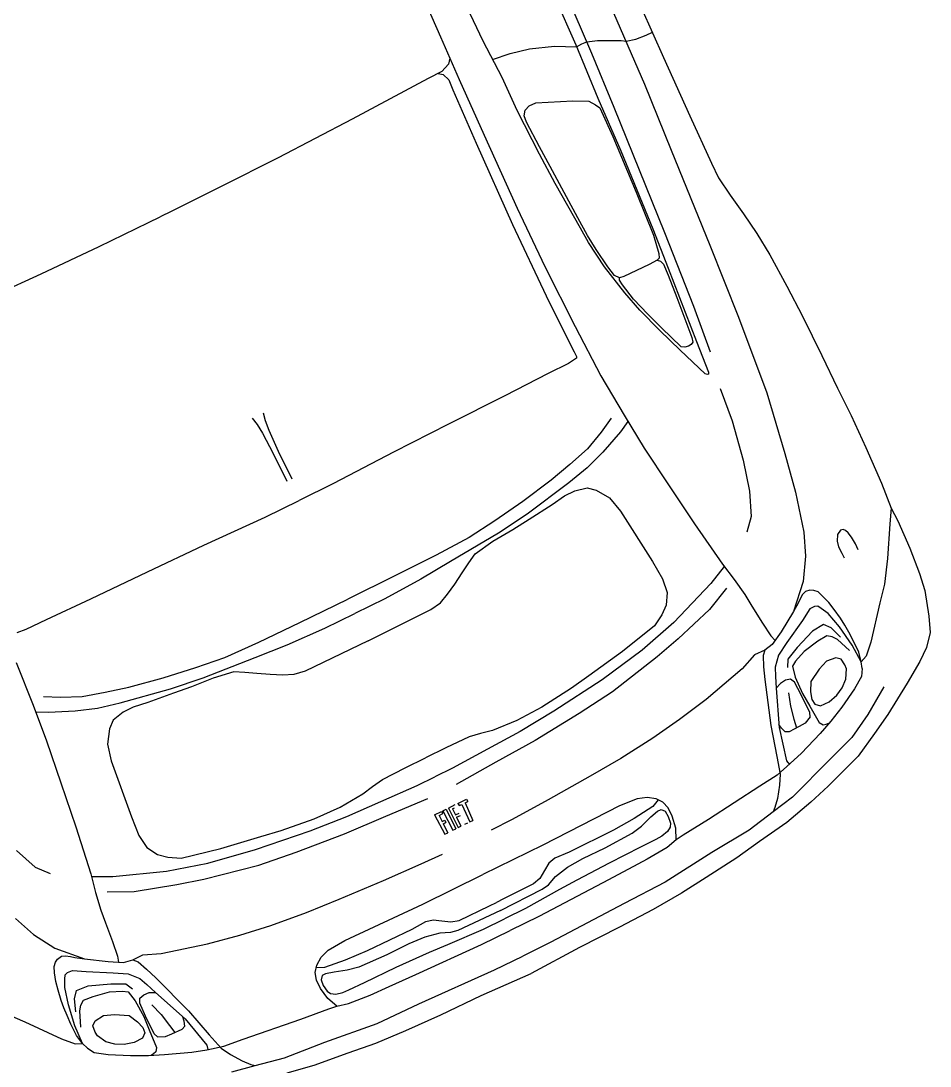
# Model space of a CAD drawing. Header units: millimetres. Extents: x 1754 to 2064, y 960 to 1845.
# Drawn here: x 1913.528 to 1914.902, y 1765.546 to 1767.126 of the extents above; entities that cross this region are included whole.
import ezdxf

# ---------------------------------------------------------------- set-up
doc = ezdxf.new("R2010")
doc.units = ezdxf.units.MM
doc.layers.add('STAFAZ', color=252, linetype='Continuous')

msp = doc.modelspace()

# ---------------------------------------------------------------- linework, layer by layer
at = {"layer": 'STAFAZ'}
for p, q in [((1914.1233, 1767.1917), (1914.1623, 1767.1018)), ((1914.3243, 1767.1863), (1914.3669, 1767.09)), ((1914.4023, 1767.1891), (1914.4709, 1767.0306)), ((1914.2272, 1767.0953), (1914.1976, 1767.1568)), ((1914.3643, 1767.1391), (1914.3909, 1767.0773)), ((1914.4662, 1767.1453), (1914.4998, 1767.071)), ((1914.4578, 1767.0984), (1914.4736, 1767.1047)), ((1914.4736, 1767.1047), (1914.4827, 1767.1088)), ((1914.1623, 1767.1018), (1914.1908, 1767.0376)), ((1914.2555, 1767.0403), (1914.2272, 1767.0953)), ((1914.2969, 1767.0838), (1914.3346, 1767.088)), ((1914.3346, 1767.088), (1914.3681, 1767.087)), ((1914.3669, 1767.09), (1914.4001, 1767.0094)), ((1914.3681, 1767.087), (1914.376, 1767.0912)), ((1914.376, 1767.0912), (1914.3835, 1767.0944)), ((1914.3835, 1767.0944), (1914.3998, 1767.0964)), ((1914.3998, 1767.0964), (1914.4206, 1767.0964)), ((1914.4206, 1767.0964), (1914.4356, 1767.0965)), ((1914.4356, 1767.0965), (1914.4429, 1767.0953)), ((1914.4429, 1767.0953), (1914.4578, 1767.0984)), ((1914.2413, 1767.0678), (1914.2676, 1767.0769)), ((1914.2676, 1767.0769), (1914.2969, 1767.0838)), ((1914.3909, 1767.0773), (1914.4245, 1766.9956)), ((1914.4998, 1767.071), (1914.5395, 1766.9826)), ((1914.1746, 1767.0605), (1914.1644, 1767.0494)), ((1914.1766, 1767.0697), (1914.1746, 1767.0605)), ((1914.1438, 1767.0389), (1914.029, 1766.9776)), ((1914.1644, 1767.0494), (1914.1438, 1767.0389)), ((1914.159, 1767.0467), (1914.1668, 1767.0453)), ((1914.1668, 1767.0453), (1914.1749, 1767.0371)), ((1914.2782, 1766.9908), (1914.2555, 1767.0403)), ((1914.1749, 1767.0371), (1914.1812, 1767.0217)), ((1914.1908, 1767.0376), (1914.2285, 1766.9534)), ((1914.4709, 1767.0306), (1914.5112, 1766.9306)), ((1914.1812, 1767.0217), (1914.2163, 1766.9414)), ((1914.4001, 1767.0094), (1914.4349, 1766.9296)), ((1914.2889, 1766.9828), (1914.2906, 1766.9913)), ((1914.2906, 1766.9913), (1914.2963, 1766.9975)), ((1914.2963, 1766.9975), (1914.3064, 1767.002)), ((1914.3064, 1767.002), (1914.3624, 1767.0052)), ((1914.3624, 1767.0052), (1914.3867, 1767.0047)), ((1914.3867, 1767.0047), (1914.3968, 1766.999)), ((1914.3968, 1766.999), (1914.4033, 1766.9945)), ((1914.4033, 1766.9945), (1914.4228, 1766.9513)), ((1914.4245, 1766.9956), (1914.5011, 1766.806)), ((1914.029, 1766.9776), (1913.9173, 1766.9193)), ((1914.3124, 1766.9246), (1914.2782, 1766.9908)), ((1914.2927, 1766.9728), (1914.2889, 1766.9828)), ((1914.5395, 1766.9826), (1914.5723, 1766.9108)), ((1914.3124, 1766.9355), (1914.2927, 1766.9728)), ((1914.2285, 1766.9534), (1914.2784, 1766.843)), ((1914.4228, 1766.9513), (1914.4583, 1766.8674)), ((1914.2163, 1766.9414), (1914.2712, 1766.8185)), ((1914.3281, 1766.9062), (1914.3124, 1766.9355)), ((1914.4349, 1766.9296), (1914.4833, 1766.8117)), ((1914.5112, 1766.9306), (1914.5695, 1766.787)), ((1913.9173, 1766.9193), (1913.8308, 1766.8755)), ((1914.336, 1766.8804), (1914.3124, 1766.9246)), ((1914.3529, 1766.8601), (1914.3281, 1766.9062)), ((1914.5723, 1766.9108), (1914.5829, 1766.8891)), ((1914.5829, 1766.8891), (1914.6003, 1766.8625)), ((1913.8308, 1766.8755), (1913.7565, 1766.8386)), ((1914.374, 1766.8128), (1914.336, 1766.8804)), ((1914.4583, 1766.8674), (1914.4843, 1766.8024)), ((1914.3702, 1766.8283), (1914.3529, 1766.8601)), ((1914.6003, 1766.8625), (1914.6205, 1766.8342)), ((1913.7565, 1766.8386), (1913.7389, 1766.83)), ((1914.2784, 1766.843), (1914.3201, 1766.7547)), ((1914.6205, 1766.8342), (1914.6408, 1766.8047)), ((1913.6467, 1766.7852), (1913.7214, 1766.8215)), ((1913.7214, 1766.8215), (1913.7389, 1766.83)), ((1914.2712, 1766.8185), (1914.3224, 1766.7106)), ((1914.3846, 1766.8017), (1914.3702, 1766.8283)), ((1914.3864, 1766.7909), (1914.374, 1766.8128)), ((1914.3976, 1766.7806), (1914.3846, 1766.8017)), ((1914.4833, 1766.8117), (1914.5064, 1766.7522)), ((1914.4843, 1766.8024), (1914.4926, 1766.7746)), ((1914.5011, 1766.806), (1914.5447, 1766.6947)), ((1914.6408, 1766.8047), (1914.6603, 1766.7727)), ((1914.4105, 1766.7541), (1914.3864, 1766.7909)), ((1914.5695, 1766.787), (1914.6127, 1766.6783)), ((1913.5591, 1766.7438), (1913.6467, 1766.7852)), ((1914.4154, 1766.7543), (1914.3976, 1766.7806)), ((1914.4926, 1766.7746), (1914.4931, 1766.7676)), ((1914.6603, 1766.7727), (1914.6861, 1766.7253)), ((1914.3201, 1766.7547), (1914.366, 1766.664)), ((1914.4254, 1766.7412), (1914.4154, 1766.7543)), ((1914.4777, 1766.758), (1914.4395, 1766.7399)), ((1914.4899, 1766.7646), (1914.4777, 1766.758)), ((1914.4931, 1766.7676), (1914.4899, 1766.7646)), ((1914.4899, 1766.7646), (1914.4951, 1766.763)), ((1914.4951, 1766.763), (1914.4998, 1766.7583)), ((1914.4998, 1766.7583), (1914.5068, 1766.7415)), ((1913.4446, 1766.6911), (1913.5591, 1766.7438)), ((1914.4409, 1766.7151), (1914.4105, 1766.7541)), ((1914.4331, 1766.7375), (1914.4254, 1766.7412)), ((1914.4395, 1766.7399), (1914.4331, 1766.7375)), ((1914.5064, 1766.7522), (1914.5493, 1766.6416)), ((1914.5068, 1766.7415), (1914.5195, 1766.7082)), ((1914.4332, 1766.734), (1914.4331, 1766.7375)), ((1914.4377, 1766.727), (1914.4332, 1766.734)), ((1914.4541, 1766.7053), (1914.4377, 1766.727)), ((1914.6861, 1766.7253), (1914.7094, 1766.6798)), ((1914.3224, 1766.7106), (1914.3524, 1766.6496)), ((1914.464, 1766.689), (1914.4409, 1766.7151)), ((1914.5195, 1766.7082), (1914.5426, 1766.6474)), ((1914.4761, 1766.6828), (1914.4541, 1766.7053)), ((1914.5447, 1766.6947), (1914.5703, 1766.626)), ((1914.494, 1766.6581), (1914.464, 1766.689)), ((1914.4966, 1766.6619), (1914.4761, 1766.6828)), ((1914.6127, 1766.6783), (1914.6559, 1766.5636)), ((1914.7094, 1766.6798), (1914.7389, 1766.6204)), ((1914.366, 1766.664), (1914.4051, 1766.5895)), ((1914.5264, 1766.6336), (1914.4966, 1766.6619)), ((1914.3524, 1766.6496), (1914.3647, 1766.6259)), ((1914.5246, 1766.6282), (1914.494, 1766.6581)), ((1914.5426, 1766.6474), (1914.5439, 1766.6402)), ((1914.5625, 1766.5927), (1914.5246, 1766.6282)), ((1914.5316, 1766.6328), (1914.5264, 1766.6336)), ((1914.5373, 1766.6346), (1914.5316, 1766.6328)), ((1914.5412, 1766.637), (1914.5373, 1766.6346)), ((1914.5439, 1766.6402), (1914.5412, 1766.637)), ((1914.5493, 1766.6416), (1914.5674, 1766.5952)), ((1914.3681, 1766.6162), (1914.3559, 1766.6083)), ((1914.3647, 1766.6259), (1914.3683, 1766.619)), ((1914.3683, 1766.619), (1914.3681, 1766.6162)), ((1914.7389, 1766.6204), (1914.7626, 1766.571)), ((1914.3559, 1766.6083), (1914.3254, 1766.593)), ((1914.3254, 1766.593), (1914.2597, 1766.5592)), ((1914.4051, 1766.5895), (1914.4402, 1766.5299)), ((1914.5659, 1766.5914), (1914.5625, 1766.5927)), ((1914.5675, 1766.5923), (1914.5659, 1766.5914)), ((1914.5674, 1766.5952), (1914.5675, 1766.5923)), ((1914.585, 1766.5702), (1914.6035, 1766.5213)), ((1914.7626, 1766.571), (1914.7832, 1766.5294)), ((1914.2597, 1766.5592), (1914.1747, 1766.5164)), ((1914.6559, 1766.5636), (1914.683, 1766.4722)), ((1913.8946, 1766.5338), (1913.8973, 1766.5218)), ((1913.8778, 1766.5256), (1913.8856, 1766.5161)), ((1913.8973, 1766.5218), (1913.9029, 1766.5074)), ((1914.4204, 1766.5254), (1914.4054, 1766.5042)), ((1914.4458, 1766.5207), (1914.4345, 1766.5047)), ((1914.4402, 1766.5299), (1914.4704, 1766.4804)), ((1914.6035, 1766.5213), (1914.6199, 1766.4623)), ((1914.7832, 1766.5294), (1914.8056, 1766.4813)), ((1913.8856, 1766.5161), (1913.8935, 1766.5028)), ((1913.8935, 1766.5028), (1913.9095, 1766.4721)), ((1913.9029, 1766.5074), (1913.9174, 1766.4759)), ((1914.1747, 1766.5164), (1914.0913, 1766.474)), ((1914.4054, 1766.5042), (1914.3845, 1766.4792)), ((1914.4345, 1766.5047), (1914.408, 1766.4743)), ((1913.9095, 1766.4721), (1913.9301, 1766.4301)), ((1913.9174, 1766.4759), (1913.9379, 1766.434)), ((1914.0913, 1766.474), (1914.0009, 1766.4267)), ((1914.3845, 1766.4792), (1914.3579, 1766.4555)), ((1914.408, 1766.4743), (1914.3842, 1766.4503)), ((1914.4704, 1766.4804), (1914.5073, 1766.4249)), ((1914.683, 1766.4722), (1914.6989, 1766.4135)), ((1914.8056, 1766.4813), (1914.8288, 1766.4271)), ((1914.3579, 1766.4555), (1914.3299, 1766.432)), ((1914.6199, 1766.4623), (1914.6296, 1766.415)), ((1914.3842, 1766.4503), (1914.3567, 1766.4277)), ((1914.0009, 1766.4267), (1913.9491, 1766.4013)), ((1914.3299, 1766.432), (1914.2872, 1766.3998)), ((1914.3567, 1766.4277), (1914.2936, 1766.3804)), ((1914.5073, 1766.4249), (1914.5462, 1766.366)), ((1914.8288, 1766.4271), (1914.8435, 1766.3894)), ((1914.3311, 1766.3952), (1914.35, 1766.4081)), ((1914.35, 1766.4081), (1914.3654, 1766.4157)), ((1914.3654, 1766.4157), (1914.384, 1766.42)), ((1914.384, 1766.42), (1914.398, 1766.4165)), ((1914.398, 1766.4165), (1914.4181, 1766.4049)), ((1914.6296, 1766.415), (1914.632, 1766.3771)), ((1914.6989, 1766.4135), (1914.7116, 1766.3534)), ((1913.8973, 1766.3759), (1913.9491, 1766.4013)), ((1914.2872, 1766.3998), (1914.2445, 1766.3702)), ((1914.2963, 1766.373), (1914.3311, 1766.3952)), ((1914.4181, 1766.4049), (1914.4348, 1766.3848)), ((1913.8046, 1766.3334), (1913.8973, 1766.3759)), ((1914.2936, 1766.3804), (1914.25, 1766.3518)), ((1914.4348, 1766.3848), (1914.4828, 1766.3089)), ((1914.632, 1766.3771), (1914.6257, 1766.3533)), ((1914.8435, 1766.3894), (1914.8414, 1766.3657)), ((1914.8435, 1766.3894), (1914.8535, 1766.3706)), ((1914.2445, 1766.3702), (1914.2057, 1766.345)), ((1914.2717, 1766.3574), (1914.2963, 1766.373)), ((1914.5462, 1766.366), (1914.5886, 1766.3046)), ((1914.8414, 1766.3657), (1914.8379, 1766.3133)), ((1914.8535, 1766.3706), (1914.8721, 1766.329)), ((1914.2057, 1766.345), (1914.1562, 1766.3183)), ((1914.25, 1766.3518), (1914.1776, 1766.3087)), ((1914.2415, 1766.3394), (1914.2717, 1766.3574)), ((1914.7116, 1766.3534), (1914.714, 1766.3167)), ((1914.7628, 1766.3496), (1914.7622, 1766.3398)), ((1914.7669, 1766.3561), (1914.7628, 1766.3496)), ((1914.7713, 1766.357), (1914.7669, 1766.3561)), ((1914.7748, 1766.3556), (1914.7713, 1766.357)), ((1914.7787, 1766.3524), (1914.7748, 1766.3556)), ((1914.7838, 1766.3457), (1914.7787, 1766.3524)), ((1914.7899, 1766.3358), (1914.7838, 1766.3457)), ((1913.7199, 1766.2935), (1913.8046, 1766.3334)), ((1914.2148, 1766.3207), (1914.2415, 1766.3394)), ((1914.7622, 1766.3398), (1914.7643, 1766.3312)), ((1914.7643, 1766.3312), (1914.7691, 1766.3213)), ((1914.7937, 1766.3267), (1914.7899, 1766.3358)), ((1914.8721, 1766.329), (1914.8866, 1766.2908)), ((1914.1562, 1766.3183), (1914.0946, 1766.2875)), ((1914.2052, 1766.3069), (1914.2148, 1766.3207)), ((1914.714, 1766.3167), (1914.7107, 1766.2788)), ((1914.7691, 1766.3213), (1914.7726, 1766.3144)), ((1914.8379, 1766.3133), (1914.8335, 1766.2746)), ((1914.1776, 1766.3087), (1914.1329, 1766.282)), ((1914.1955, 1766.2918), (1914.2052, 1766.3069)), ((1914.4828, 1766.3089), (1914.498, 1766.2826)), ((1914.5912, 1766.3013), (1914.5712, 1766.2757)), ((1914.5886, 1766.3046), (1914.6063, 1766.2817)), ((1913.6341, 1766.2525), (1913.7199, 1766.2935)), ((1914.0946, 1766.2875), (1914.0223, 1766.2521)), ((1914.1329, 1766.282), (1914.0785, 1766.2525)), ((1914.1844, 1766.2748), (1914.1955, 1766.2918)), ((1914.498, 1766.2826), (1914.5049, 1766.2621)), ((1914.6063, 1766.2817), (1914.6225, 1766.2592)), ((1914.8866, 1766.2908), (1914.8943, 1766.265)), ((1914.1732, 1766.2594), (1914.1844, 1766.2748)), ((1914.5712, 1766.2757), (1914.5151, 1766.2169)), ((1914.5949, 1766.2685), (1914.5692, 1766.2364)), ((1914.7107, 1766.2788), (1914.6958, 1766.2335)), ((1914.7209, 1766.2653), (1914.714, 1766.2635)), ((1914.7266, 1766.2648), (1914.7209, 1766.2653)), ((1914.7331, 1766.2629), (1914.7266, 1766.2648)), ((1914.8335, 1766.2746), (1914.8264, 1766.2466)), ((1914.8943, 1766.265), (1914.9008, 1766.2262)), ((1913.5672, 1766.2213), (1913.6341, 1766.2525)), ((1913.9499, 1766.2166), (1914.0223, 1766.2521)), ((1914.0785, 1766.2525), (1914.033, 1766.2302)), ((1914.1624, 1766.2466), (1914.1732, 1766.2594)), ((1914.5049, 1766.2621), (1914.5036, 1766.2428)), ((1914.6225, 1766.2592), (1914.6332, 1766.2416)), ((1914.7062, 1766.2525), (1914.703, 1766.2461)), ((1914.7098, 1766.259), (1914.7062, 1766.2525)), ((1914.714, 1766.2635), (1914.7098, 1766.259)), ((1914.7402, 1766.2562), (1914.7331, 1766.2629)), ((1914.7493, 1766.2469), (1914.7402, 1766.2562)), ((1914.0531, 1766.1891), (1914.1477, 1766.2362)), ((1914.1477, 1766.2362), (1914.1624, 1766.2466)), ((1914.5036, 1766.2428), (1914.4973, 1766.2281)), ((1914.5692, 1766.2364), (1914.5218, 1766.1919)), ((1914.6332, 1766.2416), (1914.649, 1766.2159)), ((1914.6958, 1766.2335), (1914.6772, 1766.2024)), ((1914.703, 1766.2461), (1914.6958, 1766.2335)), ((1914.7209, 1766.2371), (1914.7094, 1766.2197)), ((1914.7276, 1766.241), (1914.7209, 1766.2371)), ((1914.7328, 1766.2415), (1914.7276, 1766.241)), ((1914.7381, 1766.238), (1914.7328, 1766.2415)), ((1914.7482, 1766.2303), (1914.7381, 1766.238)), ((1914.7576, 1766.2361), (1914.7493, 1766.2469)), ((1914.7671, 1766.223), (1914.7576, 1766.2361)), ((1914.8264, 1766.2466), (1914.8129, 1766.1868)), ((1913.5363, 1766.2066), (1913.5672, 1766.2213)), ((1913.9875, 1766.2079), (1914.033, 1766.2302)), ((1914.4973, 1766.2281), (1914.486, 1766.2114)), ((1914.7094, 1766.2197), (1914.6859, 1766.1863)), ((1914.7657, 1766.21), (1914.7482, 1766.2303)), ((1914.7734, 1766.2128), (1914.7671, 1766.223)), ((1914.9008, 1766.2262), (1914.9025, 1766.2014)), ((1913.5226, 1766.2017), (1913.5363, 1766.2066)), ((1913.8879, 1766.1868), (1913.9499, 1766.2166)), ((1913.9308, 1766.183), (1913.9875, 1766.2079)), ((1914.486, 1766.2114), (1914.4377, 1766.1726)), ((1914.5151, 1766.2169), (1914.4672, 1766.1747)), ((1914.649, 1766.2159), (1914.6619, 1766.1966)), ((1914.6772, 1766.2024), (1914.664, 1766.1832)), ((1914.7247, 1766.2037), (1914.7015, 1766.1789)), ((1914.7413, 1766.2137), (1914.7247, 1766.2037)), ((1914.7528, 1766.2086), (1914.7413, 1766.2137)), ((1914.767, 1766.1947), (1914.7528, 1766.2086)), ((1914.7848, 1766.1826), (1914.7657, 1766.21)), ((1914.7796, 1766.2018), (1914.7734, 1766.2128)), ((1914.7862, 1766.1893), (1914.7796, 1766.2018)), ((1914.9025, 1766.2014), (1914.8971, 1766.1791)), ((1913.8364, 1766.164), (1913.8879, 1766.1868)), ((1914.0531, 1766.1891), (1913.9581, 1766.1432)), ((1914.5218, 1766.1919), (1914.4899, 1766.1646)), ((1914.6619, 1766.1966), (1914.6684, 1766.1895)), ((1914.6859, 1766.1863), (1914.6734, 1766.1673)), ((1914.7326, 1766.1883), (1914.7121, 1766.1727)), ((1914.7464, 1766.1964), (1914.7326, 1766.1883)), ((1914.7547, 1766.195), (1914.7464, 1766.1964)), ((1914.7625, 1766.1908), (1914.7547, 1766.195)), ((1914.7808, 1766.1744), (1914.7625, 1766.1908)), ((1914.7947, 1766.1719), (1914.7862, 1766.1893)), ((1914.8129, 1766.1868), (1914.8057, 1766.1658)), ((1913.8824, 1766.1639), (1913.9308, 1766.183)), ((1914.4377, 1766.1726), (1914.3865, 1766.1359)), ((1914.4672, 1766.1747), (1914.4069, 1766.1302)), ((1914.6526, 1766.1748), (1914.6372, 1766.1676)), ((1914.6526, 1766.1748), (1914.65, 1766.1666)), ((1914.664, 1766.1832), (1914.6526, 1766.1748)), ((1914.7015, 1766.1789), (1914.6875, 1766.1611)), ((1914.7121, 1766.1727), (1914.699, 1766.1581)), ((1914.7985, 1766.1573), (1914.7848, 1766.1826)), ((1914.7985, 1766.1573), (1914.7947, 1766.1719)), ((1914.8971, 1766.1791), (1914.8868, 1766.1578)), ((1913.521, 1766.1561), (1913.5467, 1766.0918)), ((1913.7928, 1766.1487), (1913.8364, 1766.164)), ((1913.804, 1766.1331), (1913.8824, 1766.1639)), ((1914.4899, 1766.1646), (1914.4224, 1766.112)), ((1914.6372, 1766.1676), (1914.6183, 1766.1466)), ((1914.65, 1766.1666), (1914.6509, 1766.1495)), ((1914.6734, 1766.1673), (1914.6684, 1766.1491)), ((1914.6875, 1766.1611), (1914.6871, 1766.1485)), ((1914.699, 1766.1581), (1914.6947, 1766.1505)), ((1914.7458, 1766.158), (1914.7346, 1766.1462)), ((1914.7598, 1766.1632), (1914.7458, 1766.158)), ((1914.7683, 1766.1614), (1914.7598, 1766.1632)), ((1914.7736, 1766.1525), (1914.7683, 1766.1614)), ((1914.8057, 1766.1658), (1914.7985, 1766.1573)), ((1914.7998, 1766.147), (1914.7985, 1766.1573)), ((1914.8868, 1766.1578), (1914.8678, 1766.1248)), ((1913.7433, 1766.1331), (1913.7928, 1766.1487)), ((1913.8501, 1766.142), (1913.8189, 1766.1323)), ((1913.8668, 1766.141), (1913.8501, 1766.142)), ((1913.8847, 1766.1395), (1913.8668, 1766.141)), ((1913.905, 1766.1379), (1913.8847, 1766.1395)), ((1913.9581, 1766.1432), (1913.9408, 1766.1379)), ((1914.6183, 1766.1466), (1914.564, 1766.1005)), ((1914.6509, 1766.1495), (1914.6525, 1766.1304)), ((1914.6684, 1766.1491), (1914.6688, 1766.135)), ((1914.6947, 1766.1505), (1914.6988, 1766.1339)), ((1914.7346, 1766.1462), (1914.7223, 1766.1274)), ((1914.776, 1766.1467), (1914.7736, 1766.1525)), ((1914.775, 1766.1311), (1914.776, 1766.1467)), ((1914.7998, 1766.147), (1914.7987, 1766.1352)), ((1913.6916, 1766.1191), (1913.7433, 1766.1331)), ((1913.7546, 1766.1162), (1913.804, 1766.1331)), ((1913.8189, 1766.1323), (1913.7862, 1766.1194)), ((1913.924, 1766.1372), (1913.905, 1766.1379)), ((1913.9408, 1766.1379), (1913.924, 1766.1372)), ((1914.4069, 1766.1302), (1914.3337, 1766.0824)), ((1914.3865, 1766.1359), (1914.3605, 1766.1173)), ((1914.6525, 1766.1304), (1914.6616, 1766.0612)), ((1914.6688, 1766.135), (1914.6701, 1766.1173)), ((1914.6763, 1766.1247), (1914.6701, 1766.1173)), ((1914.684, 1766.1293), (1914.6763, 1766.1247)), ((1914.6917, 1766.1308), (1914.684, 1766.1293)), ((1914.6975, 1766.1264), (1914.6917, 1766.1308)), ((1914.7077, 1766.1074), (1914.6975, 1766.1264)), ((1914.6988, 1766.1339), (1914.7099, 1766.1093)), ((1914.7223, 1766.1274), (1914.7219, 1766.1117)), ((1914.7696, 1766.118), (1914.775, 1766.1311)), ((1914.7987, 1766.1352), (1914.788, 1766.1163)), ((1914.8678, 1766.1248), (1914.8384, 1766.0774)), ((1913.6209, 1766.1049), (1913.6558, 1766.1114)), ((1913.6558, 1766.1114), (1913.6916, 1766.1191)), ((1913.6786, 1766.0953), (1913.7546, 1766.1162)), ((1913.7588, 1766.1096), (1913.72, 1766.0956)), ((1913.7862, 1766.1194), (1913.7588, 1766.1096)), ((1914.3605, 1766.1173), (1914.3159, 1766.0887)), ((1914.4224, 1766.112), (1914.3723, 1766.0793)), ((1914.6701, 1766.1173), (1914.6745, 1766.0578)), ((1914.6885, 1766.1103), (1914.6914, 1766.09)), ((1914.7208, 1766.0806), (1914.7077, 1766.1074)), ((1914.7099, 1766.1093), (1914.7208, 1766.0901)), ((1914.7219, 1766.1117), (1914.724, 1766.1001)), ((1914.7499, 1766.0968), (1914.7615, 1766.1066)), ((1914.7615, 1766.1066), (1914.7696, 1766.118)), ((1914.788, 1766.1163), (1914.7689, 1766.0889)), ((1914.8328, 1766.1193), (1914.8086, 1766.0774)), ((1913.5467, 1766.0918), (1913.5673, 1766.0377)), ((1913.5624, 1766.1048), (1913.5883, 1766.1037)), ((1913.5883, 1766.1037), (1913.6209, 1766.1049)), ((1913.644, 1766.0874), (1913.6786, 1766.0953)), ((1913.72, 1766.0956), (1913.6982, 1766.0886)), ((1914.564, 1766.1005), (1914.5239, 1766.0698)), ((1914.724, 1766.1001), (1914.7283, 1766.093)), ((1914.7283, 1766.093), (1914.7371, 1766.0908)), ((1914.7371, 1766.0908), (1914.7499, 1766.0968)), ((1913.5505, 1766.0818), (1913.5701, 1766.081)), ((1913.5701, 1766.081), (1913.6104, 1766.0833)), ((1913.6104, 1766.0833), (1913.644, 1766.0874)), ((1913.6828, 1766.081), (1913.668, 1766.069)), ((1913.6982, 1766.0886), (1913.6828, 1766.081)), ((1914.3159, 1766.0887), (1914.2781, 1766.0685)), ((1914.3337, 1766.0824), (1914.283, 1766.0517)), ((1914.3723, 1766.0793), (1914.3057, 1766.0385)), ((1914.6914, 1766.09), (1914.6966, 1766.0703)), ((1914.7208, 1766.0901), (1914.7349, 1766.0653)), ((1914.7214, 1766.0742), (1914.7208, 1766.0806)), ((1914.7689, 1766.0889), (1914.7523, 1766.0676)), ((1914.8086, 1766.0774), (1914.7841, 1766.0429)), ((1914.8384, 1766.0774), (1914.8187, 1766.0487)), ((1913.668, 1766.069), (1913.6621, 1766.0558)), ((1914.2781, 1766.0685), (1914.2409, 1766.0535)), ((1914.5239, 1766.0698), (1914.4833, 1766.0417)), ((1914.6616, 1766.0612), (1914.671, 1766.0141)), ((1914.6781, 1766.0569), (1914.6741, 1766.0625)), ((1914.7048, 1766.0597), (1914.6894, 1766.0515)), ((1914.6966, 1766.0703), (1914.7005, 1766.0574)), ((1914.7138, 1766.0647), (1914.7048, 1766.0597)), ((1914.7214, 1766.0742), (1914.7138, 1766.0647)), ((1914.7349, 1766.0653), (1914.7411, 1766.0621)), ((1914.7523, 1766.0676), (1914.7361, 1766.0489)), ((1914.7411, 1766.0621), (1914.7453, 1766.0631)), ((1914.7453, 1766.0631), (1914.7494, 1766.0643)), ((1913.6621, 1766.0558), (1913.659, 1766.0328)), ((1914.2058, 1766.0436), (1914.1706, 1766.0272)), ((1914.223, 1766.0489), (1914.2058, 1766.0436)), ((1914.2409, 1766.0535), (1914.223, 1766.0489)), ((1914.283, 1766.0517), (1914.2336, 1766.025)), ((1914.6745, 1766.0578), (1914.6855, 1766.0074)), ((1914.6833, 1766.0514), (1914.6781, 1766.0569)), ((1914.6894, 1766.0515), (1914.6833, 1766.0514)), ((1914.7361, 1766.0489), (1914.708, 1766.0191)), ((1914.8187, 1766.0487), (1914.7938, 1766.0147)), ((1913.5673, 1766.0377), (1913.5886, 1765.9745)), ((1913.659, 1766.0328), (1913.6647, 1766.0073)), ((1914.3057, 1766.0385), (1914.2464, 1766.0053)), ((1914.4833, 1766.0417), (1914.4351, 1766.011)), ((1914.7841, 1766.0429), (1914.7513, 1766.01)), ((1914.1092, 1765.9971), (1914.1399, 1766.0121)), ((1914.1706, 1766.0272), (1914.1399, 1766.0121)), ((1914.2336, 1766.025), (1914.1809, 1765.9964)), ((1914.671, 1766.0141), (1914.6759, 1765.9874)), ((1914.708, 1766.0191), (1914.6912, 1766.0033)), ((1914.7938, 1766.0147), (1914.773, 1765.994)), ((1913.6647, 1766.0073), (1913.6953, 1765.9229)), ((1914.0747, 1765.9793), (1914.1092, 1765.9971)), ((1914.1809, 1765.9964), (1914.1541, 1765.9832)), ((1914.2464, 1766.0053), (1914.1864, 1765.9718)), ((1914.4351, 1766.011), (1914.3887, 1765.9843)), ((1914.6912, 1766.0033), (1914.6712, 1765.9859)), ((1914.6855, 1766.0074), (1914.69, 1766.0022)), ((1914.7513, 1766.01), (1914.6943, 1765.9527)), ((1914.1272, 1765.9701), (1914.1541, 1765.9832)), ((1914.3887, 1765.9843), (1914.3253, 1765.9487)), ((1914.6712, 1765.9859), (1914.645, 1765.9695)), ((1914.6759, 1765.9874), (1914.675, 1765.9706)), ((1914.773, 1765.994), (1914.7484, 1765.9692)), ((1913.5886, 1765.9745), (1913.6113, 1765.9077)), ((1914.0454, 1765.9576), (1914.0599, 1765.9689)), ((1914.0599, 1765.9689), (1914.0747, 1765.9793)), ((1914.0723, 1765.9459), (1914.1272, 1765.9701)), ((1914.645, 1765.9695), (1914.5677, 1765.9189)), ((1914.675, 1765.9706), (1914.6718, 1765.9505)), ((1914.7484, 1765.9692), (1914.722, 1765.945)), ((1914.0107, 1765.9374), (1914.0454, 1765.9576)), ((1914.08, 1765.9238), (1914.1433, 1765.9507)), ((1914.1888, 1765.9433), (1914.2019, 1765.9497)), ((1914.2019, 1765.9497), (1914.2036, 1765.9462)), ((1914.3253, 1765.9487), (1914.2707, 1765.9191)), ((1914.4598, 1765.9502), (1914.4332, 1765.9395)), ((1914.4747, 1765.9521), (1914.4598, 1765.9502)), ((1914.4884, 1765.9499), (1914.4747, 1765.9521)), ((1914.4987, 1765.9452), (1914.4884, 1765.9499)), ((1914.6943, 1765.9527), (1914.6655, 1765.9307)), ((1914.6718, 1765.9505), (1914.6679, 1765.9368)), ((1913.9715, 1765.9199), (1914.0107, 1765.9374)), ((1914.0209, 1765.9233), (1914.0723, 1765.9459)), ((1914.1661, 1765.9321), (1914.1713, 1765.9346)), ((1914.1713, 1765.9346), (1914.1858, 1765.9049)), ((1914.1744, 1765.9361), (1914.1849, 1765.9413)), ((1914.1744, 1765.9361), (1914.1893, 1765.9066)), ((1914.1806, 1765.9349), (1914.1836, 1765.9363)), ((1914.1806, 1765.9349), (1914.1851, 1765.9257)), ((1914.1888, 1765.9433), (1914.1905, 1765.9398)), ((1914.1905, 1765.9398), (1914.1946, 1765.9417)), ((1914.1946, 1765.9417), (1914.2069, 1765.9152)), ((1914.1996, 1765.9442), (1914.2036, 1765.9462)), ((1914.1996, 1765.9442), (1914.2115, 1765.9175)), ((1914.4332, 1765.9395), (1914.3171, 1765.88)), ((1914.4835, 1765.9386), (1914.4552, 1765.9205)), ((1914.4917, 1765.9484), (1914.4835, 1765.9386)), ((1914.4906, 1765.9317), (1914.4961, 1765.934)), ((1914.4961, 1765.934), (1914.502, 1765.9313)), ((1914.5066, 1765.9367), (1914.4987, 1765.9452)), ((1914.5128, 1765.924), (1914.5066, 1765.9367)), ((1914.6679, 1765.9368), (1914.6655, 1765.9307)), ((1914.722, 1765.945), (1914.6858, 1765.9142)), ((1913.6953, 1765.9229), (1913.7068, 1765.8947)), ((1913.9216, 1765.9021), (1913.9715, 1765.9199)), ((1913.9656, 1765.9019), (1914.0209, 1765.9233)), ((1914.0175, 1765.8972), (1914.08, 1765.9238)), ((1914.1534, 1765.9259), (1914.1642, 1765.9312)), ((1914.1534, 1765.9259), (1914.1691, 1765.8967)), ((1914.1606, 1765.9251), (1914.1659, 1765.9277)), ((1914.1606, 1765.9251), (1914.1651, 1765.9159)), ((1914.1642, 1765.9312), (1914.1659, 1765.9277)), ((1914.1651, 1765.9159), (1914.1689, 1765.9177)), ((1914.1661, 1765.9321), (1914.1813, 1765.9026)), ((1914.1689, 1765.9177), (1914.1706, 1765.9142)), ((1914.1851, 1765.9257), (1914.1907, 1765.9284)), ((1914.1868, 1765.9222), (1914.1926, 1765.925)), ((1914.1868, 1765.9222), (1914.1935, 1765.9086)), ((1914.2069, 1765.9152), (1914.2115, 1765.9175)), ((1914.2707, 1765.9191), (1914.2391, 1765.9025)), ((1914.4552, 1765.9205), (1914.4241, 1765.9029)), ((1914.4662, 1765.909), (1914.4805, 1765.9227)), ((1914.4805, 1765.9227), (1914.4906, 1765.9317)), ((1914.502, 1765.9313), (1914.5068, 1765.9233)), ((1914.5068, 1765.9233), (1914.5099, 1765.9134)), ((1914.518, 1765.9058), (1914.5128, 1765.924)), ((1914.5677, 1765.9189), (1914.5293, 1765.8954)), ((1914.6655, 1765.9307), (1914.6288, 1765.9027)), ((1913.6113, 1765.9077), (1913.6339, 1765.8366)), ((1913.883, 1765.8733), (1913.9656, 1765.9019)), ((1913.891, 1765.893), (1913.9216, 1765.9021)), ((1914.1668, 1765.9124), (1914.1706, 1765.9142)), ((1914.1668, 1765.9124), (1914.1735, 1765.8988)), ((1914.1813, 1765.9026), (1914.1858, 1765.9049)), ((1914.1893, 1765.9066), (1914.1935, 1765.9086)), ((1914.1995, 1765.9116), (1914.2038, 1765.9137)), ((1914.4241, 1765.9029), (1914.3569, 1765.8694)), ((1914.452, 1765.8981), (1914.4662, 1765.909)), ((1914.5094, 1765.9073), (1914.5056, 1765.9005)), ((1914.5099, 1765.9134), (1914.5094, 1765.9073)), ((1914.5187, 1765.8879), (1914.518, 1765.9058)), ((1914.6288, 1765.9027), (1914.5728, 1765.869)), ((1914.6858, 1765.9142), (1914.6445, 1765.8856)), ((1913.7068, 1765.8947), (1913.7187, 1765.8767)), ((1913.8306, 1765.875), (1913.891, 1765.893)), ((1913.9444, 1765.8695), (1914.0175, 1765.8972)), ((1914.1691, 1765.8967), (1914.1735, 1765.8988)), ((1914.4112, 1765.8761), (1914.452, 1765.8981)), ((1914.488, 1765.8888), (1914.4647, 1765.8771)), ((1914.497, 1765.8936), (1914.488, 1765.8888)), ((1914.5056, 1765.9005), (1914.497, 1765.8936)), ((1914.5187, 1765.8879), (1914.5049, 1765.8767)), ((1914.5293, 1765.8954), (1914.5187, 1765.8879)), ((1914.6445, 1765.8856), (1914.6104, 1765.8607)), ((1913.5215, 1765.8718), (1913.55, 1765.8466)), ((1913.7187, 1765.8767), (1913.7348, 1765.8659)), ((1913.7704, 1765.8606), (1913.8306, 1765.875)), ((1913.8109, 1765.853), (1913.883, 1765.8733)), ((1913.8879, 1765.85), (1913.9444, 1765.8695)), ((1914.3171, 1765.88), (1914.2265, 1765.8355)), ((1914.3776, 1765.8597), (1914.4112, 1765.8761)), ((1914.4647, 1765.8771), (1914.4173, 1765.8531)), ((1914.5049, 1765.8767), (1914.4748, 1765.8588)), ((1913.7348, 1765.8659), (1913.7502, 1765.8619)), ((1913.7502, 1765.8619), (1913.7704, 1765.8606)), ((1914.1333, 1765.8518), (1914.1658, 1765.8665)), ((1914.3353, 1765.8603), (1914.3264, 1765.8527)), ((1914.3569, 1765.8694), (1914.3353, 1765.8603)), ((1914.3547, 1765.847), (1914.3776, 1765.8597)), ((1914.4748, 1765.8588), (1914.4468, 1765.8439)), ((1914.5728, 1765.869), (1914.502, 1765.8241)), ((1914.6104, 1765.8607), (1914.5641, 1765.8313)), ((1913.55, 1765.8466), (1913.5727, 1765.8371)), ((1913.6673, 1765.8326), (1913.7482, 1765.8409)), ((1913.7482, 1765.8409), (1913.8109, 1765.853)), ((1913.805, 1765.8288), (1913.8879, 1765.85)), ((1914.0765, 1765.8267), (1914.1333, 1765.8518)), ((1914.3198, 1765.8418), (1914.3125, 1765.8299)), ((1914.3264, 1765.8527), (1914.3198, 1765.8418)), ((1914.3362, 1765.8328), (1914.3547, 1765.847)), ((1914.4173, 1765.8531), (1914.3684, 1765.8272)), ((1914.4468, 1765.8439), (1914.4078, 1765.8231)), ((1913.6339, 1765.8366), (1913.6411, 1765.8085)), ((1913.6349, 1765.8325), (1913.6673, 1765.8326)), ((1913.7639, 1765.8204), (1913.805, 1765.8288)), ((1914.0095, 1765.7984), (1914.0765, 1765.8267)), ((1914.1358, 1765.7911), (1914.2265, 1765.8355)), ((1914.3125, 1765.8299), (1914.3031, 1765.8216)), ((1914.4078, 1765.8231), (1914.3109, 1765.7724)), ((1914.3256, 1765.8203), (1914.3362, 1765.8328)), ((1914.3684, 1765.8272), (1914.3425, 1765.8128)), ((1914.502, 1765.8241), (1914.4401, 1765.7921)), ((1914.5641, 1765.8313), (1914.5267, 1765.8075)), ((1913.6411, 1765.8085), (1913.649, 1765.782)), ((1913.6585, 1765.8095), (1913.6996, 1765.8102)), ((1913.6996, 1765.8102), (1913.7639, 1765.8204)), ((1914.2531, 1765.7813), (1914.3161, 1765.8136)), ((1914.3031, 1765.8216), (1914.2575, 1765.7987)), ((1914.3425, 1765.8128), (1914.291, 1765.7844)), ((1914.3161, 1765.8136), (1914.3256, 1765.8203)), ((1914.5267, 1765.8075), (1914.4839, 1765.783)), ((1913.96, 1765.7781), (1914.0095, 1765.7984)), ((1914.0177, 1765.7358), (1914.1358, 1765.7911)), ((1914.2366, 1765.7884), (1914.2471, 1765.7935)), ((1914.2575, 1765.7987), (1914.2471, 1765.7935)), ((1914.4401, 1765.7921), (1914.3293, 1765.7334)), ((1913.649, 1765.782), (1913.6563, 1765.7628)), ((1913.9062, 1765.7587), (1913.96, 1765.7781)), ((1914.2531, 1765.7813), (1914.1889, 1765.7512)), ((1914.1905, 1765.7664), (1914.2366, 1765.7884)), ((1914.291, 1765.7844), (1914.2592, 1765.7688)), ((1914.4839, 1765.783), (1914.433, 1765.7561)), ((1913.52, 1765.7692), (1913.5475, 1765.7448)), ((1913.6563, 1765.7628), (1913.6669, 1765.7345)), ((1914.1198, 1765.7532), (1914.1402, 1765.7646)), ((1914.1402, 1765.7646), (1914.1516, 1765.7671)), ((1914.1516, 1765.7671), (1914.1644, 1765.7656)), ((1914.1644, 1765.7656), (1914.1782, 1765.7641)), ((1914.1782, 1765.7641), (1914.1905, 1765.7664)), ((1914.2274, 1765.7532), (1914.2592, 1765.7688)), ((1914.3109, 1765.7724), (1914.2678, 1765.7513)), ((1913.5475, 1765.7448), (1913.5795, 1765.7243)), ((1913.8103, 1765.731), (1913.8591, 1765.7439)), ((1913.8591, 1765.7439), (1913.9062, 1765.7587)), ((1914.0522, 1765.7206), (1914.1198, 1765.7532)), ((1914.1614, 1765.7471), (1914.1389, 1765.7412)), ((1914.1778, 1765.7478), (1914.1614, 1765.7471)), ((1914.1734, 1765.7299), (1914.2274, 1765.7532)), ((1914.1889, 1765.7512), (1914.1778, 1765.7478)), ((1914.2246, 1765.7301), (1914.2678, 1765.7513)), ((1914.433, 1765.7561), (1914.3725, 1765.7254)), ((1913.6669, 1765.7345), (1913.6743, 1765.7125)), ((1913.7406, 1765.7164), (1913.8103, 1765.731)), ((1913.9929, 1765.7213), (1914.0177, 1765.7358)), ((1914.1148, 1765.7308), (1914.0812, 1765.7143)), ((1914.1389, 1765.7412), (1914.1148, 1765.7308)), ((1914.1252, 1765.6846), (1914.2246, 1765.7301)), ((1914.1461, 1765.7182), (1914.1734, 1765.7299)), ((1914.3293, 1765.7334), (1914.2868, 1765.7125)), ((1913.5795, 1765.7243), (1913.6244, 1765.7083)), ((1913.5838, 1765.7079), (1913.5896, 1765.7123)), ((1913.5896, 1765.7123), (1913.5957, 1765.7129)), ((1913.5957, 1765.7129), (1913.6031, 1765.7117)), ((1913.6031, 1765.7117), (1913.61, 1765.7103)), ((1913.6743, 1765.7125), (1913.676, 1765.703)), ((1913.6973, 1765.7065), (1913.7124, 1765.7142)), ((1913.7124, 1765.7142), (1913.7406, 1765.7164)), ((1913.9823, 1765.7107), (1913.9929, 1765.7213)), ((1914.0192, 1765.7067), (1914.0522, 1765.7206)), ((1914.0812, 1765.7143), (1914.0389, 1765.6956)), ((1914.0957, 1765.6954), (1914.1461, 1765.7182)), ((1914.2442, 1765.6917), (1914.2868, 1765.7125)), ((1914.3725, 1765.7254), (1914.2997, 1765.6861)), ((1913.5784, 1765.6968), (1913.5808, 1765.7031)), ((1913.5793, 1765.6871), (1913.5784, 1765.6968)), ((1913.5808, 1765.7031), (1913.5838, 1765.7079)), ((1913.61, 1765.7103), (1913.6244, 1765.7083)), ((1913.6244, 1765.7083), (1913.6604, 1765.704)), ((1913.6604, 1765.704), (1913.6836, 1765.7026)), ((1913.6836, 1765.7026), (1913.6973, 1765.7065)), ((1913.6973, 1765.7065), (1913.7054, 1765.7035)), ((1913.7054, 1765.7035), (1913.7184, 1765.6924)), ((1913.973, 1765.6875), (1913.9757, 1765.6985)), ((1913.9757, 1765.6985), (1913.9823, 1765.7107)), ((1913.9876, 1765.6955), (1914.0192, 1765.7067)), ((1913.5811, 1765.6742), (1913.5793, 1765.6871)), ((1913.595, 1765.6776), (1913.5955, 1765.6839)), ((1913.5955, 1765.6839), (1913.599, 1765.6878)), ((1913.599, 1765.6878), (1913.6062, 1765.6907)), ((1913.6062, 1765.6907), (1913.627, 1765.6891)), ((1913.627, 1765.6891), (1913.6678, 1765.6872)), ((1913.6678, 1765.6872), (1913.6905, 1765.6855)), ((1913.6905, 1765.6855), (1913.7079, 1765.6783)), ((1913.7184, 1765.6924), (1913.7324, 1765.6794)), ((1913.9749, 1765.6761), (1913.973, 1765.6875)), ((1913.9748, 1765.695), (1913.9876, 1765.6955)), ((1913.9835, 1765.6828), (1913.982, 1765.6763)), ((1913.9886, 1765.6857), (1913.9835, 1765.6828)), ((1914.002, 1765.6881), (1913.9886, 1765.6857)), ((1914.0216, 1765.6911), (1914.002, 1765.6881)), ((1914.0389, 1765.6956), (1914.0216, 1765.6911)), ((1914.0477, 1765.6726), (1914.0957, 1765.6954)), ((1914.0849, 1765.6665), (1914.1252, 1765.6846)), ((1914.13, 1765.64), (1914.2442, 1765.6917)), ((1914.2241, 1765.6526), (1914.2997, 1765.6861)), ((1913.5845, 1765.661), (1913.5811, 1765.6742)), ((1913.5949, 1765.6649), (1913.595, 1765.6776)), ((1913.6002, 1765.6387), (1913.5949, 1765.6649)), ((1913.6122, 1765.6602), (1913.6302, 1765.6672)), ((1913.6302, 1765.6672), (1913.6641, 1765.6703)), ((1913.6641, 1765.6703), (1913.6867, 1765.6705)), ((1913.6867, 1765.6705), (1913.697, 1765.6631)), ((1913.7079, 1765.6783), (1913.7188, 1765.6693)), ((1913.7188, 1765.6693), (1913.732, 1765.6575)), ((1913.7324, 1765.6794), (1913.7816, 1765.6298)), ((1913.9811, 1765.6633), (1913.9749, 1765.6761)), ((1913.982, 1765.6763), (1913.9853, 1765.6677)), ((1913.9853, 1765.6677), (1913.9913, 1765.6592)), ((1914.0242, 1765.6614), (1914.0477, 1765.6726)), ((1914.056, 1765.6535), (1914.0849, 1765.6665)), ((1913.5891, 1765.6455), (1913.5845, 1765.661)), ((1913.6092, 1765.648), (1913.6122, 1765.6602)), ((1913.6228, 1765.6456), (1913.6377, 1765.6515)), ((1913.6377, 1765.6515), (1913.6625, 1765.6582)), ((1913.6625, 1765.6582), (1913.682, 1765.6596)), ((1913.682, 1765.6596), (1913.6907, 1765.6584)), ((1913.6907, 1765.6584), (1913.7013, 1765.6449)), ((1913.708, 1765.6413), (1913.7082, 1765.6486)), ((1913.7082, 1765.6486), (1913.714, 1765.6538)), ((1913.714, 1765.6538), (1913.7224, 1765.6571)), ((1913.7224, 1765.6571), (1913.732, 1765.6575)), ((1913.732, 1765.6575), (1913.7764, 1765.6175)), ((1913.9923, 1765.6481), (1913.9811, 1765.6633)), ((1913.9913, 1765.6592), (1913.9965, 1765.6559)), ((1913.9965, 1765.6559), (1914.0042, 1765.6547)), ((1914.0042, 1765.6547), (1914.0148, 1765.6572)), ((1914.0148, 1765.6572), (1914.0242, 1765.6614)), ((1914.0234, 1765.6406), (1914.056, 1765.6535)), ((1914.1628, 1765.6236), (1914.2241, 1765.6526)), ((1913.5933, 1765.6342), (1913.5891, 1765.6455)), ((1913.5981, 1765.6226), (1913.5933, 1765.6342)), ((1913.6101, 1765.6068), (1913.6002, 1765.6387)), ((1913.6115, 1765.6282), (1913.6092, 1765.648)), ((1913.6173, 1765.6294), (1913.6188, 1765.6382)), ((1913.6188, 1765.6382), (1913.6228, 1765.6456)), ((1913.7013, 1765.6449), (1913.714, 1765.621)), ((1913.7169, 1765.6217), (1913.708, 1765.6413)), ((1913.7263, 1765.6386), (1913.7405, 1765.6239)), ((1913.9515, 1765.6169), (1913.9936, 1765.6328)), ((1914.0061, 1765.6366), (1913.9923, 1765.6481)), ((1913.9936, 1765.6328), (1914.0061, 1765.6366)), ((1914.0061, 1765.6366), (1914.0234, 1765.6406)), ((1914.0668, 1765.6107), (1914.13, 1765.64)), ((1913.5075, 1765.6246), (1913.5341, 1765.6131)), ((1913.604, 1765.6097), (1913.5981, 1765.6226)), ((1913.6191, 1765.605), (1913.6173, 1765.6294)), ((1913.6408, 1765.6147), (1913.6534, 1765.6225)), ((1913.6534, 1765.6225), (1913.6697, 1765.6242)), ((1913.6697, 1765.6242), (1913.6921, 1765.6224)), ((1913.6921, 1765.6224), (1913.7047, 1765.613)), ((1913.714, 1765.621), (1913.7224, 1765.6007)), ((1913.73, 1765.5949), (1913.7169, 1765.6217)), ((1913.7405, 1765.6239), (1913.7529, 1765.6077)), ((1913.7749, 1765.6141), (1913.7729, 1765.6206)), ((1913.7764, 1765.6175), (1913.8095, 1765.5779)), ((1913.7816, 1765.6298), (1913.813, 1765.5935)), ((1913.8642, 1765.5867), (1913.9515, 1765.6169)), ((1914.1103, 1765.5999), (1914.1628, 1765.6236)), ((1913.5341, 1765.6131), (1913.5896, 1765.5871)), ((1913.6125, 1765.5923), (1913.604, 1765.6097)), ((1913.6217, 1765.5804), (1913.6101, 1765.6068)), ((1913.637, 1765.6069), (1913.6408, 1765.6147)), ((1913.6408, 1765.5972), (1913.637, 1765.6069)), ((1913.7047, 1765.613), (1913.7126, 1765.6042)), ((1913.7126, 1765.6042), (1913.7156, 1765.5965)), ((1913.7529, 1765.6077), (1913.7608, 1765.5967)), ((1913.7563, 1765.5947), (1913.7722, 1765.6019)), ((1913.7722, 1765.6019), (1913.776, 1765.6066)), ((1913.776, 1765.6066), (1913.7749, 1765.6141)), ((1913.9879, 1765.5823), (1914.0668, 1765.6107)), ((1913.5896, 1765.5871), (1913.6106, 1765.5799)), ((1913.6217, 1765.5804), (1913.6125, 1765.5923)), ((1913.6439, 1765.5917), (1913.6408, 1765.5972)), ((1913.6568, 1765.583), (1913.6439, 1765.5917)), ((1913.7119, 1765.5882), (1913.6993, 1765.5818)), ((1913.7156, 1765.5965), (1913.7119, 1765.5882)), ((1913.7224, 1765.6007), (1913.7334, 1765.5743)), ((1913.7346, 1765.5905), (1913.73, 1765.5949)), ((1913.7346, 1765.5905), (1913.7469, 1765.5906)), ((1913.7469, 1765.5906), (1913.7563, 1765.5947)), ((1913.813, 1765.5935), (1913.8311, 1765.5733)), ((1913.8352, 1765.5761), (1913.8642, 1765.5867)), ((1914.0647, 1765.581), (1914.1103, 1765.5999)), ((1913.6106, 1765.5799), (1913.6217, 1765.5804)), ((1913.6291, 1765.5731), (1913.6217, 1765.5804)), ((1913.6291, 1765.5731), (1913.6391, 1765.5668)), ((1913.6705, 1765.5792), (1913.6568, 1765.583)), ((1913.6845, 1765.5787), (1913.6705, 1765.5792)), ((1913.6993, 1765.5818), (1913.6845, 1765.5787)), ((1913.7334, 1765.5743), (1913.7322, 1765.5675)), ((1913.7865, 1765.5673), (1913.8092, 1765.5709)), ((1913.8092, 1765.5709), (1913.8352, 1765.5761)), ((1913.8095, 1765.5779), (1913.8108, 1765.5713)), ((1913.8311, 1765.5733), (1913.845, 1765.5637)), ((1913.927, 1765.5586), (1913.9879, 1765.5823)), ((1914.023, 1765.5661), (1914.0647, 1765.581)), ((1913.6391, 1765.5668), (1913.6605, 1765.5636)), ((1913.6605, 1765.5636), (1913.6939, 1765.5619)), ((1913.6939, 1765.5619), (1913.721, 1765.562)), ((1913.721, 1765.562), (1913.7456, 1765.5634)), ((1913.7288, 1765.5648), (1913.7253, 1765.5623)), ((1913.7322, 1765.5675), (1913.7288, 1765.5648)), ((1913.7456, 1765.5634), (1913.7865, 1765.5673)), ((1913.845, 1765.5637), (1913.8628, 1765.5539)), ((1913.8628, 1765.5539), (1913.876, 1765.5486)), ((1913.8823, 1765.5468), (1913.927, 1765.5586)), ((1913.9714, 1765.5475), (1914.023, 1765.5661)), ((1913.8473, 1765.5375), (1913.8823, 1765.5468)), ((1913.876, 1765.5486), (1913.8823, 1765.5468)), ((1913.9308, 1765.5358), (1913.9714, 1765.5475))]:
    msp.add_line(p, q, dxfattribs=at)

doc.saveas('drawing.dxf')
